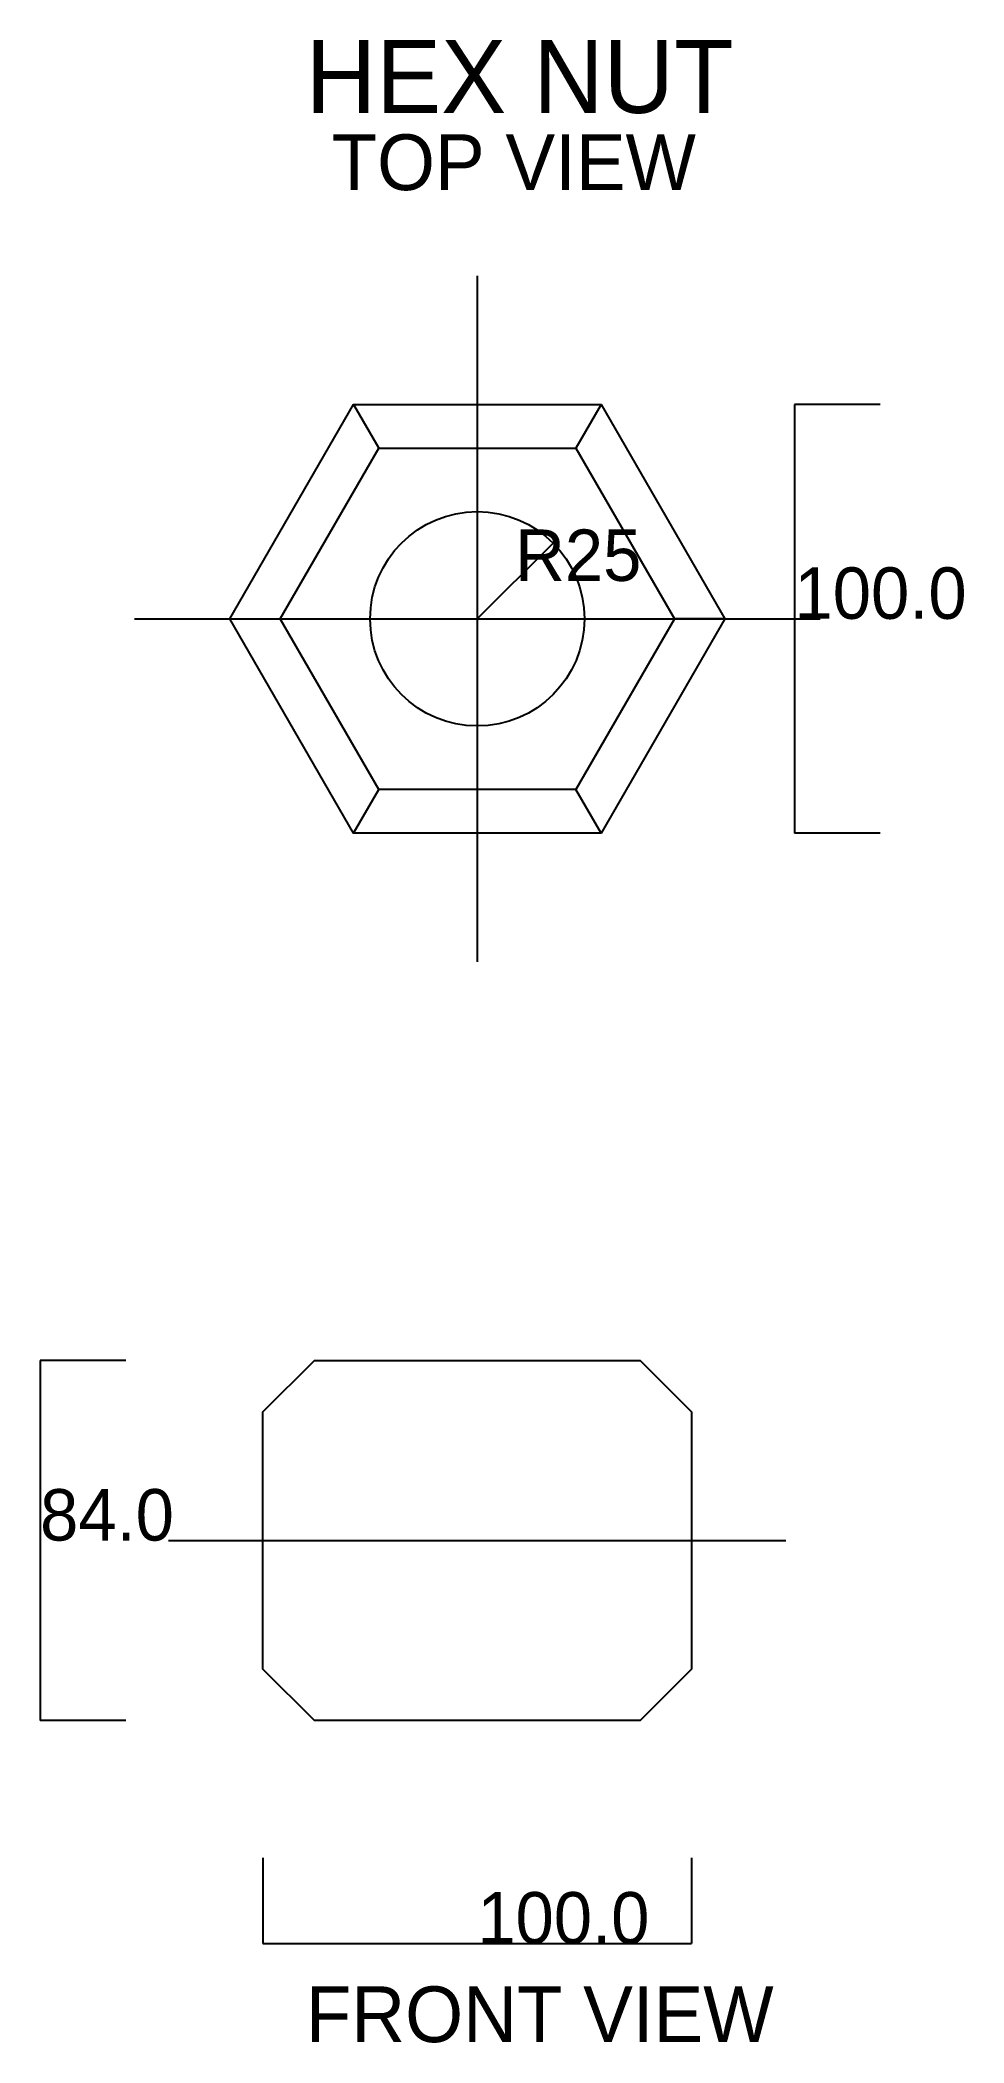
# Model space of a CAD drawing. Header units: metres. Extents: x -102 to 114, y -332 to 135.
import ezdxf

# ---------------------------------------------------------------- set-up
doc = ezdxf.new("R2010")
doc.units = ezdxf.units.M

msp = doc.modelspace()

# ---------------------------------------------------------------- linework, layer by layer
for p, q in [((0, 80), (0, -80)), ((-28.87, 50), (-23, 39.84)), ((28.87, 50), (23, 39.84)), ((94, 50), (74, 50)), ((74, 50), (74, -50)), ((0, 0), (17.6777, 17.6777)), ((-80, 0), (80, 0)), ((-57.73, 0), (-46, 0)), ((57.73, 0), (46, 0)), ((-28.87, -50), (-23, -39.84)), ((28.87, -50), (23, -39.84)), ((94, -50), (74, -50)), ((-82, -173), (-102, -173)), ((-102, -173), (-102, -257)), ((-72, -215), (72, -215)), ((-82, -257), (-102, -257)), ((-50, -289), (-50, -309)), ((50, -289), (50, -309)), ((-50, -309), (50, -309))]:
    msp.add_line(p, q)
for points in [[(57.73, 0), (28.87, -50), (-28.87, -50), (-57.73, 0), (-28.87, 50), (28.87, 50)], [(46, 0), (23, -39.84), (-23, -39.84), (-46, 0), (-23, 39.84), (23, 39.84)], [(-50, -185), (-38, -173), (38, -173), (50, -185), (50, -245), (38, -257), (-38, -257), (-50, -245)]]:
    msp.add_lwpolyline(points, close=True)
msp.add_circle((0, 0), 25)

# ---------------------------------------------------------------- texts
for s, height, p in [('HEX NUT', 17, (-40, 118)), ('TOP VIEW', 13, (-34, 100)), ('R25', 12, (8.8388, 8.8388)), ('100.0', 12, (74, 0)), ('84.0', 12, (-102, -215)), ('100.0', 12, (0, -309)), ('FRONT VIEW', 13, (-40, -332))]:
    msp.add_text(s, height=height).set_placement(p)

doc.saveas('drawing.dxf')
